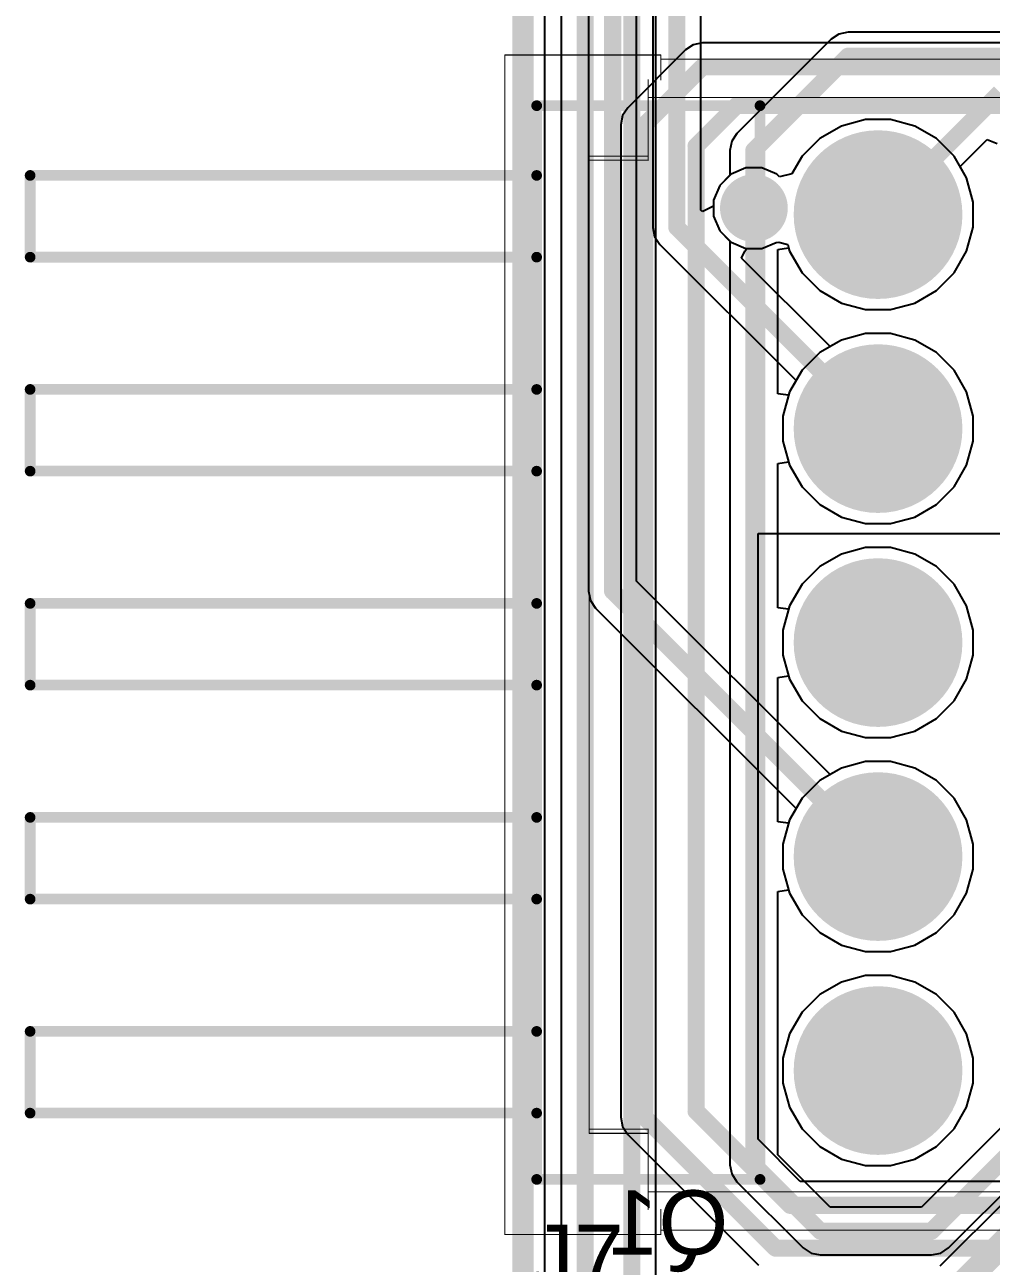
# Model space of a CAD drawing. Header units: inches. Extents: x 90 to 149.8, y 48.7 to 115.2.
# Drawn here: x 90.03 to 101.49, y 68.99 to 83.69 of the extents above; entities that cross this region are included whole.
import ezdxf

# ---------------------------------------------------------------- set-up
doc = ezdxf.new("R2010")
doc.units = ezdxf.units.IN
for name, color, linetype in [('Board_Outline', 56, 'Continuous'), ('Bottom Layer', 5, 'Continuous'), ('Bottom Overlay', 54, 'Continuous'), ('Bottom Solder', 6, 'Continuous'), ('Layer 1', 16, 'Continuous'), ('Layer 2', 76, 'Continuous'), ('Mechanical 2', 216, 'Continuous'), ('Multi-Layer', 9, 'Continuous'), ('Pad Holes', 156, 'Continuous'), ('Top Layer', 1, 'Continuous'), ('Top Overlay', 2, 'Continuous'), ('Top Solder', 216, 'Continuous'), ('Via Holes', 16, 'Continuous')]:
    doc.layers.add(name, color=color, linetype=linetype)
doc.styles.add('Arial', font='', dxfattribs={"height": 0.2})
doc.styles.get('Arial').set_extended_font_data('Arial')

msp = doc.modelspace()

# ---------------------------------------------------------------- hatches: boundary and pattern name
at = {"layer": 'Bottom Layer'}
h = msp.add_hatch(color=5, dxfattribs=at)
edge = h.paths.add_edge_path()
edge.add_arc((100.152, 81.432), 0.95, 0, 360)
h = msp.add_hatch(color=5, dxfattribs=at)
edge = h.paths.add_edge_path()
edge.add_arc((98.679, 81.509), 0.3, 0, 360)
h = msp.add_hatch(color=5, dxfattribs=at)
edge = h.paths.add_edge_path()
edge.add_arc((100.152, 78.892), 0.95, 0, 360)
h = msp.add_hatch(color=5, dxfattribs=at)
edge = h.paths.add_edge_path()
edge.add_arc((100.152, 76.352), 0.95, 0, 360)
h = msp.add_hatch(color=5, dxfattribs=at)
edge = h.paths.add_edge_path()
edge.add_arc((100.152, 73.812), 0.95, 0, 360)
h = msp.add_hatch(color=5, dxfattribs=at)
edge = h.paths.add_edge_path()
edge.add_arc((100.152, 71.272), 0.95, 0, 360)
at = {"layer": 'Bottom Solder'}
h = msp.add_hatch(color=6, dxfattribs=at)
edge = h.paths.add_edge_path()
edge.add_arc((100.152, 81.432), 1.001, 0, 360)
h = msp.add_hatch(color=6, dxfattribs=at)
edge = h.paths.add_edge_path()
edge.add_arc((98.679, 81.509), 0.402, 0, 360)
h = msp.add_hatch(color=6, dxfattribs=at)
edge = h.paths.add_edge_path()
edge.add_arc((100.152, 78.892), 1.001, 0, 360)
h = msp.add_hatch(color=6, dxfattribs=at)
edge = h.paths.add_edge_path()
edge.add_arc((100.152, 76.352), 1.001, 0, 360)
h = msp.add_hatch(color=6, dxfattribs=at)
edge = h.paths.add_edge_path()
edge.add_arc((100.152, 73.812), 1.001, 0, 360)
h = msp.add_hatch(color=6, dxfattribs=at)
edge = h.paths.add_edge_path()
edge.add_arc((100.152, 71.272), 1.001, 0, 360)
at = {"layer": 'Layer 1'}
h = msp.add_hatch(color=16, dxfattribs=at)
edge = h.paths.add_edge_path()
edge.add_arc((100.152, 81.432), 0.95, 0, 360)
h = msp.add_hatch(color=16, dxfattribs=at)
edge = h.paths.add_edge_path()
edge.add_arc((98.679, 81.509), 0.3, 0, 360)
h = msp.add_hatch(color=16, dxfattribs=at)
edge = h.paths.add_edge_path()
edge.add_arc((100.152, 78.892), 0.95, 0, 360)
h = msp.add_hatch(color=16, dxfattribs=at)
edge = h.paths.add_edge_path()
edge.add_arc((100.152, 76.352), 0.95, 0, 360)
h = msp.add_hatch(color=16, dxfattribs=at)
edge = h.paths.add_edge_path()
edge.add_arc((100.152, 73.812), 0.95, 0, 360)
h = msp.add_hatch(color=16, dxfattribs=at)
edge = h.paths.add_edge_path()
edge.add_arc((100.152, 71.272), 0.95, 0, 360)
at = {"layer": 'Layer 2'}
h = msp.add_hatch(color=76, dxfattribs=at)
edge = h.paths.add_edge_path()
edge.add_arc((100.152, 81.432), 0.95, 0, 360)
h = msp.add_hatch(color=76, dxfattribs=at)
edge = h.paths.add_edge_path()
edge.add_arc((98.679, 81.509), 0.3, 0, 360)
h = msp.add_hatch(color=76, dxfattribs=at)
edge = h.paths.add_edge_path()
edge.add_arc((100.152, 78.892), 0.95, 0, 360)
h = msp.add_hatch(color=76, dxfattribs=at)
edge = h.paths.add_edge_path()
edge.add_arc((100.152, 76.352), 0.95, 0, 360)
h = msp.add_hatch(color=76, dxfattribs=at)
edge = h.paths.add_edge_path()
edge.add_arc((100.152, 73.812), 0.95, 0, 360)
h = msp.add_hatch(color=76, dxfattribs=at)
edge = h.paths.add_edge_path()
edge.add_arc((100.152, 71.272), 0.95, 0, 360)
at = {"layer": 'Multi-Layer'}
h = msp.add_hatch(color=9, dxfattribs=at)
edge = h.paths.add_edge_path()
edge.add_arc((100.152, 81.432), 0.95, 0, 360)
h = msp.add_hatch(color=9, dxfattribs=at)
edge = h.paths.add_edge_path()
edge.add_arc((100.152, 78.892), 0.95, 0, 360)
h = msp.add_hatch(color=9, dxfattribs=at)
edge = h.paths.add_edge_path()
edge.add_arc((100.152, 76.352), 0.95, 0, 360)
h = msp.add_hatch(color=9, dxfattribs=at)
edge = h.paths.add_edge_path()
edge.add_arc((100.152, 73.812), 0.95, 0, 360)
h = msp.add_hatch(color=9, dxfattribs=at)
edge = h.paths.add_edge_path()
edge.add_arc((100.152, 71.272), 0.95, 0, 360)
at = {"layer": 'Pad Holes'}
h = msp.add_hatch(color=7, dxfattribs=at)
edge = h.paths.add_edge_path()
edge.add_arc((100.152, 81.432), 0.515, 0, 360)
h = msp.add_hatch(color=7, dxfattribs=at)
edge = h.paths.add_edge_path()
edge.add_arc((100.152, 78.892), 0.515, 0, 360)
h = msp.add_hatch(color=7, dxfattribs=at)
edge = h.paths.add_edge_path()
edge.add_arc((100.152, 76.352), 0.515, 0, 360)
h = msp.add_hatch(color=7, dxfattribs=at)
edge = h.paths.add_edge_path()
edge.add_arc((100.152, 73.812), 0.515, 0, 360)
h = msp.add_hatch(color=7, dxfattribs=at)
edge = h.paths.add_edge_path()
edge.add_arc((100.152, 71.272), 0.515, 0, 360)
at = {"layer": 'Top Layer'}
h = msp.add_hatch(color=1, dxfattribs=at)
edge = h.paths.add_edge_path()
edge.add_arc((100.152, 81.432), 0.95, 0, 360)
h = msp.add_hatch(color=1, dxfattribs=at)
edge = h.paths.add_edge_path()
edge.add_arc((98.679, 81.509), 0.3, 0, 360)
h = msp.add_hatch(color=1, dxfattribs=at)
edge = h.paths.add_edge_path()
edge.add_arc((100.152, 78.892), 0.95, 0, 360)
h = msp.add_hatch(color=1, dxfattribs=at)
edge = h.paths.add_edge_path()
edge.add_arc((100.152, 76.352), 0.95, 0, 360)
h = msp.add_hatch(color=1, dxfattribs=at)
edge = h.paths.add_edge_path()
edge.add_arc((100.152, 73.812), 0.95, 0, 360)
h = msp.add_hatch(color=1, dxfattribs=at)
edge = h.paths.add_edge_path()
edge.add_arc((100.152, 71.272), 0.95, 0, 360)
at = {"layer": 'Top Solder'}
h = msp.add_hatch(color=216, dxfattribs=at)
edge = h.paths.add_edge_path()
edge.add_arc((100.152, 81.432), 1.001, 0, 360)
h = msp.add_hatch(color=216, dxfattribs=at)
edge = h.paths.add_edge_path()
edge.add_arc((98.679, 81.509), 0.402, 0, 360)
h = msp.add_hatch(color=216, dxfattribs=at)
edge = h.paths.add_edge_path()
edge.add_arc((100.152, 78.892), 1.001, 0, 360)
h = msp.add_hatch(color=216, dxfattribs=at)
edge = h.paths.add_edge_path()
edge.add_arc((100.152, 76.352), 1.001, 0, 360)
h = msp.add_hatch(color=216, dxfattribs=at)
edge = h.paths.add_edge_path()
edge.add_arc((100.152, 73.812), 1.001, 0, 360)
h = msp.add_hatch(color=216, dxfattribs=at)
edge = h.paths.add_edge_path()
edge.add_arc((100.152, 71.272), 1.001, 0, 360)
at = {"layer": 'Via Holes'}
h = msp.add_hatch(color=7, dxfattribs=at)
edge = h.paths.add_edge_path()
edge.add_arc((98.679, 81.509), 0.15, 0, 360)

# ---------------------------------------------------------------- linework, layer by layer
at = {"layer": 'Board_Outline'}
msp.add_lwpolyline([(95.939, 48.827, 0.254, 0.254, 0), (95.939, 98.827, 0.254, 0.254, 0)], format="xyseb", dxfattribs=at)
at = {"layer": 'Bottom Layer'}
for p, q in [((96.198, 67.832), (96.198, 98.568)), ((99.717, 82.483), (99.46, 82.335)), ((100.004, 82.56), (99.717, 82.483)), ((100.301, 82.56), (100.004, 82.56)), ((100.588, 82.483), (100.301, 82.56)), ((100.845, 82.335), (100.588, 82.483)), ((99.46, 82.335), (99.25, 82.125)), ((101.055, 82.125), (100.845, 82.335)), ((99.25, 82.125), (99.128, 81.915)), ((101.203, 81.868), (101.055, 82.125)), ((98.408, 81.914), (98.274, 81.779)), ((98.584, 81.986), (98.408, 81.914)), ((98.774, 81.986), (98.584, 81.986)), ((98.95, 81.914), (98.774, 81.986)), ((98.984, 81.879), (98.95, 81.914)), ((99.128, 81.915), (98.984, 81.879)), ((98.274, 81.779), (98.201, 81.604)), ((101.28, 81.581), (101.203, 81.868)), ((98.201, 81.604), (98.201, 81.414)), ((101.28, 81.284), (101.28, 81.581)), ((98.201, 81.414), (98.274, 81.238)), ((98.274, 81.238), (98.408, 81.104)), ((101.203, 80.997), (101.28, 81.284)), ((98.408, 81.104), (98.584, 81.031)), ((98.584, 81.031), (98.774, 81.031)), ((98.774, 81.031), (98.942, 81.1)), ((98.942, 81.1), (98.973, 81.106)), ((98.973, 81.106), (99.08, 81.078)), ((99.08, 81.078), (99.101, 80.997)), ((99.101, 80.997), (99.25, 80.74)), ((101.055, 80.74), (101.203, 80.997)), ((99.25, 80.74), (99.46, 80.53)), ((100.845, 80.53), (101.055, 80.74)), ((99.46, 80.53), (99.717, 80.381)), ((100.588, 80.381), (100.845, 80.53)), ((99.717, 80.381), (100.004, 80.305)), ((100.004, 80.305), (100.301, 80.305)), ((100.301, 80.305), (100.588, 80.381)), ((100.004, 80.02), (99.717, 79.943)), ((100.301, 80.02), (100.004, 80.02)), ((100.588, 79.943), (100.301, 80.02)), ((99.717, 79.943), (99.46, 79.795)), ((100.845, 79.795), (100.588, 79.943)), ((99.46, 79.795), (99.25, 79.585)), ((101.055, 79.585), (100.845, 79.795)), ((99.25, 79.585), (99.101, 79.328)), ((101.203, 79.328), (101.055, 79.585)), ((99.101, 79.328), (99.024, 79.041)), ((101.28, 79.041), (101.203, 79.328)), ((99.024, 79.041), (99.024, 78.744)), ((101.28, 78.744), (101.28, 79.041)), ((99.024, 78.744), (99.101, 78.457)), ((101.203, 78.457), (101.28, 78.744)), ((99.101, 78.457), (99.25, 78.2)), ((101.055, 78.2), (101.203, 78.457)), ((99.25, 78.2), (99.46, 77.99)), ((100.845, 77.99), (101.055, 78.2)), ((99.46, 77.99), (99.717, 77.841)), ((100.588, 77.841), (100.845, 77.99)), ((99.717, 77.841), (100.004, 77.765)), ((100.004, 77.765), (100.301, 77.765)), ((100.301, 77.765), (100.588, 77.841)), ((100.004, 77.48), (99.717, 77.403)), ((100.301, 77.48), (100.004, 77.48)), ((100.588, 77.403), (100.301, 77.48)), ((99.717, 77.403), (99.46, 77.255)), ((100.845, 77.255), (100.588, 77.403)), ((99.46, 77.255), (99.25, 77.045)), ((101.055, 77.045), (100.845, 77.255)), ((99.25, 77.045), (99.101, 76.788)), ((101.203, 76.788), (101.055, 77.045)), ((99.101, 76.788), (99.024, 76.501)), ((101.28, 76.501), (101.203, 76.788)), ((99.024, 76.501), (99.024, 76.204)), ((101.28, 76.204), (101.28, 76.501)), ((99.024, 76.204), (99.101, 75.917)), ((101.203, 75.917), (101.28, 76.204)), ((99.101, 75.917), (99.25, 75.66)), ((101.055, 75.66), (101.203, 75.917)), ((99.25, 75.66), (99.46, 75.45)), ((100.845, 75.45), (101.055, 75.66)), ((99.46, 75.45), (99.717, 75.301)), ((100.588, 75.301), (100.845, 75.45)), ((99.717, 75.301), (100.004, 75.225)), ((100.301, 75.225), (100.588, 75.301)), ((100.004, 75.225), (100.301, 75.225)), ((99.717, 74.863), (99.46, 74.715)), ((100.004, 74.94), (99.717, 74.863)), ((100.301, 74.94), (100.004, 74.94)), ((100.588, 74.863), (100.301, 74.94)), ((100.845, 74.715), (100.588, 74.863)), ((99.46, 74.715), (99.25, 74.505)), ((101.055, 74.505), (100.845, 74.715)), ((99.25, 74.505), (99.101, 74.248)), ((101.203, 74.248), (101.055, 74.505)), ((99.101, 74.248), (99.024, 73.961)), ((101.28, 73.961), (101.203, 74.248)), ((99.024, 73.961), (99.024, 73.664)), ((101.28, 73.664), (101.28, 73.961)), ((99.024, 73.664), (99.101, 73.377)), ((101.203, 73.377), (101.28, 73.664)), ((99.101, 73.377), (99.25, 73.12)), ((101.055, 73.12), (101.203, 73.377)), ((99.25, 73.12), (99.46, 72.91)), ((100.845, 72.91), (101.055, 73.12)), ((99.46, 72.91), (99.717, 72.761)), ((100.588, 72.761), (100.845, 72.91)), ((99.717, 72.761), (100.004, 72.685)), ((100.004, 72.685), (100.301, 72.685)), ((100.301, 72.685), (100.588, 72.761))]:
    msp.add_line(p, q, dxfattribs=at)
at = {"layer": 'Layer 1'}
for p, q in [((96.198, 49.086), (96.198, 90.441)), ((96.392, 85.4), (96.392, 65.471)), ((97.516, 66.323), (97.516, 84.921)), ((99.717, 82.483), (99.46, 82.335)), ((100.004, 82.56), (99.717, 82.483)), ((100.301, 82.56), (100.004, 82.56)), ((100.588, 82.483), (100.301, 82.56)), ((100.845, 82.335), (100.588, 82.483)), ((99.46, 82.335), (99.25, 82.125)), ((101.055, 82.125), (100.845, 82.335)), ((99.25, 82.125), (99.128, 81.915)), ((101.203, 81.868), (101.055, 82.125)), ((98.408, 81.914), (98.274, 81.779)), ((98.584, 81.986), (98.408, 81.914)), ((98.774, 81.986), (98.584, 81.986)), ((98.95, 81.914), (98.774, 81.986)), ((98.984, 81.879), (98.95, 81.914)), ((99.128, 81.915), (98.984, 81.879)), ((98.274, 81.779), (98.201, 81.604)), ((101.28, 81.581), (101.203, 81.868)), ((98.201, 81.604), (98.201, 81.414)), ((101.28, 81.284), (101.28, 81.581)), ((98.201, 81.414), (98.274, 81.238)), ((98.274, 81.238), (98.394, 81.118)), ((101.203, 80.997), (101.28, 81.284)), ((98.394, 81.118), (98.394, 70.155)), ((98.964, 81.019), (99.091, 81.036)), ((98.964, 79.306), (98.964, 81.019)), ((99.091, 81.036), (99.101, 80.997)), ((99.101, 80.997), (99.25, 80.74)), ((101.055, 80.74), (101.203, 80.997)), ((99.25, 80.74), (99.46, 80.53)), ((100.845, 80.53), (101.055, 80.74)), ((99.46, 80.53), (99.717, 80.381)), ((100.588, 80.381), (100.845, 80.53)), ((99.717, 80.381), (100.004, 80.305)), ((100.004, 80.305), (100.301, 80.305)), ((100.301, 80.305), (100.588, 80.381)), ((100.004, 80.02), (99.717, 79.943)), ((100.301, 80.02), (100.004, 80.02)), ((100.588, 79.943), (100.301, 80.02)), ((99.717, 79.943), (99.46, 79.795)), ((100.845, 79.795), (100.588, 79.943)), ((99.46, 79.795), (99.25, 79.585)), ((101.055, 79.585), (100.845, 79.795)), ((99.25, 79.585), (99.101, 79.328)), ((101.203, 79.328), (101.055, 79.585)), ((99.091, 79.289), (98.964, 79.306)), ((99.101, 79.328), (99.091, 79.289)), ((101.28, 79.041), (101.203, 79.328)), ((101.28, 78.744), (101.28, 79.041)), ((101.203, 78.457), (101.28, 78.744)), ((98.964, 78.479), (99.091, 78.496)), ((98.964, 76.766), (98.964, 78.479)), ((99.091, 78.496), (99.101, 78.457)), ((99.101, 78.457), (99.25, 78.2)), ((101.055, 78.2), (101.203, 78.457)), ((99.25, 78.2), (99.46, 77.99)), ((100.845, 77.99), (101.055, 78.2)), ((99.46, 77.99), (99.717, 77.841)), ((100.588, 77.841), (100.845, 77.99)), ((99.717, 77.841), (100.004, 77.765)), ((100.004, 77.765), (100.301, 77.765)), ((100.301, 77.765), (100.588, 77.841)), ((100.004, 77.48), (99.717, 77.403)), ((100.301, 77.48), (100.004, 77.48)), ((100.588, 77.403), (100.301, 77.48)), ((99.717, 77.403), (99.46, 77.255)), ((100.845, 77.255), (100.588, 77.403)), ((99.46, 77.255), (99.25, 77.045)), ((101.055, 77.045), (100.845, 77.255)), ((99.25, 77.045), (99.101, 76.788)), ((101.203, 76.788), (101.055, 77.045)), ((99.091, 76.749), (98.964, 76.766)), ((99.101, 76.788), (99.091, 76.749)), ((101.28, 76.501), (101.203, 76.788)), ((101.28, 76.204), (101.28, 76.501)), ((101.203, 75.917), (101.28, 76.204)), ((98.964, 75.939), (99.091, 75.956)), ((98.964, 74.226), (98.964, 75.939)), ((99.091, 75.956), (99.101, 75.917)), ((99.101, 75.917), (99.25, 75.66)), ((101.055, 75.66), (101.203, 75.917)), ((99.25, 75.66), (99.46, 75.45)), ((100.845, 75.45), (101.055, 75.66)), ((99.46, 75.45), (99.717, 75.301)), ((100.588, 75.301), (100.845, 75.45)), ((99.717, 75.301), (100.004, 75.225)), ((100.301, 75.225), (100.588, 75.301)), ((100.004, 75.225), (100.301, 75.225)), ((99.717, 74.863), (99.46, 74.715)), ((100.004, 74.94), (99.717, 74.863)), ((100.301, 74.94), (100.004, 74.94)), ((100.588, 74.863), (100.301, 74.94)), ((100.845, 74.715), (100.588, 74.863)), ((99.46, 74.715), (99.25, 74.505)), ((101.055, 74.505), (100.845, 74.715)), ((99.25, 74.505), (99.101, 74.248)), ((101.203, 74.248), (101.055, 74.505)), ((99.101, 74.248), (99.091, 74.209)), ((101.28, 73.961), (101.203, 74.248)), ((99.091, 74.209), (98.964, 74.226)), ((101.28, 73.664), (101.28, 73.961)), ((101.203, 73.377), (101.28, 73.664)), ((98.964, 73.399), (99.091, 73.416)), ((98.964, 70.273), (98.964, 73.399)), ((99.091, 73.416), (99.101, 73.377)), ((99.101, 73.377), (99.25, 73.12)), ((101.055, 73.12), (101.203, 73.377)), ((99.25, 73.12), (99.46, 72.91)), ((100.845, 72.91), (101.055, 73.12)), ((99.46, 72.91), (99.717, 72.761)), ((100.588, 72.761), (100.845, 72.91)), ((99.717, 72.761), (100.004, 72.685)), ((100.004, 72.685), (100.301, 72.685)), ((100.301, 72.685), (100.588, 72.761)), ((101.719, 70.702), (100.669, 69.652)), ((99.584, 69.652), (98.964, 70.273)), ((100.989, 69.166), (102.122, 70.299)), ((98.394, 70.155), (98.394, 70.155)), ((98.394, 70.155), (98.416, 70.046)), ((98.416, 70.046), (98.478, 69.953)), ((98.478, 69.953), (99.265, 69.166)), ((100.669, 69.652), (99.584, 69.652)), ((99.265, 69.166), (99.265, 69.166)), ((99.265, 69.166), (99.357, 69.104)), ((99.357, 69.104), (99.466, 69.083)), ((100.787, 69.083), (100.896, 69.104)), ((100.896, 69.104), (100.989, 69.166)), ((99.466, 69.083), (100.787, 69.083)), ((100.787, 69.083), (100.787, 69.083))]:
    msp.add_line(p, q, dxfattribs=at)
for points in [[(96.677, 65.471, 0.203, 0.203, 0), (96.677, 85.4, 0.203, 0.203, 0)], [(97.231, 65.913, 0.203, 0.203, 0), (97.231, 85.039, 0.203, 0.203, 0)], [(98.679, 70.155, 0.203, 0.203, 0), (98.679, 81.509, 0.203, 0.203, 0)], [(100.787, 69.367, 0.203, 0.203, 0), (102.692, 71.272, 0.203, 0.203, 0)], [(98.679, 70.155, 0.203, 0.203, 0), (99.466, 69.367, 0.203, 0.203, 0)], [(99.466, 69.367, 0.203, 0.203, 0), (100.787, 69.367, 0.203, 0.203, 0)]]:
    msp.add_lwpolyline(points, format="xyseb", dxfattribs=at)
for points in [[(98.628, 81.509, 0.102, 0.102, 1), (98.73, 81.509, 0.102, 0.102, 1)], [(98.628, 70.155, 0.102, 0.102, 1), (98.73, 70.155, 0.102, 0.102, 1)], [(98.628, 70.155, 0.102, 0.102, 1), (98.73, 70.155, 0.102, 0.102, 1)], [(99.416, 69.367, 0.102, 0.102, 1), (99.517, 69.367, 0.102, 0.102, 1)], [(99.416, 69.367, 0.102, 0.102, 1), (99.517, 69.367, 0.102, 0.102, 1)], [(100.736, 69.367, 0.102, 0.102, 1), (100.838, 69.367, 0.102, 0.102, 1)], [(100.736, 69.367, 0.102, 0.102, 1), (100.838, 69.367, 0.102, 0.102, 1)]]:
    msp.add_lwpolyline(points, format="xyseb", close=True, dxfattribs=at)
at = {"layer": 'Layer 2'}
for p, q in [((96.198, 49.086), (96.198, 98.568)), ((97.868, 83.386), (97.182, 82.701)), ((97.96, 83.448), (97.868, 83.386)), ((97.868, 83.386), (97.868, 83.386)), ((98.069, 83.47), (97.96, 83.448)), ((102.752, 83.47), (98.069, 83.47)), ((98.069, 83.47), (98.069, 83.47)), ((97.182, 82.701), (97.12, 82.608)), ((97.12, 82.608), (97.099, 82.499)), ((97.099, 82.499), (97.099, 82.499)), ((97.099, 82.499), (97.099, 70.717)), ((98.73, 70.456), (98.73, 77.648)), ((98.73, 77.648), (106.205, 77.648)), ((99.717, 74.863), (99.46, 74.715)), ((100.004, 74.94), (99.717, 74.863)), ((100.301, 74.94), (100.004, 74.94)), ((100.588, 74.863), (100.301, 74.94)), ((100.845, 74.715), (100.588, 74.863)), ((99.46, 74.715), (99.25, 74.505)), ((101.055, 74.505), (100.845, 74.715)), ((99.25, 74.505), (99.101, 74.248)), ((101.203, 74.248), (101.055, 74.505)), ((99.101, 74.248), (99.024, 73.961)), ((101.28, 73.961), (101.203, 74.248)), ((99.024, 73.961), (99.024, 73.664)), ((101.28, 73.664), (101.28, 73.961)), ((99.024, 73.664), (99.101, 73.377)), ((101.203, 73.377), (101.28, 73.664)), ((99.101, 73.377), (99.25, 73.12)), ((101.055, 73.12), (101.203, 73.377)), ((99.25, 73.12), (99.46, 72.91)), ((100.845, 72.91), (101.055, 73.12)), ((99.46, 72.91), (99.717, 72.761)), ((100.588, 72.761), (100.845, 72.91)), ((99.717, 72.761), (100.004, 72.685)), ((100.004, 72.685), (100.301, 72.685)), ((100.301, 72.685), (100.588, 72.761)), ((100.004, 72.4), (99.717, 72.323)), ((100.301, 72.4), (100.004, 72.4)), ((100.588, 72.323), (100.301, 72.4)), ((99.717, 72.323), (99.46, 72.175)), ((100.845, 72.175), (100.588, 72.323)), ((99.46, 72.175), (99.25, 71.965)), ((101.055, 71.965), (100.845, 72.175)), ((99.25, 71.965), (99.101, 71.708)), ((101.203, 71.708), (101.055, 71.965)), ((99.101, 71.708), (99.024, 71.421)), ((101.28, 71.421), (101.203, 71.708)), ((99.024, 71.421), (99.024, 71.124)), ((101.28, 71.124), (101.28, 71.421)), ((99.024, 71.124), (99.101, 70.837)), ((101.203, 70.837), (101.28, 71.124)), ((97.099, 70.717), (97.099, 70.717)), ((97.099, 70.717), (97.12, 70.608)), ((99.101, 70.837), (99.25, 70.58)), ((101.055, 70.58), (101.203, 70.837)), ((97.12, 70.608), (97.182, 70.515)), ((99.25, 70.58), (99.46, 70.37)), ((100.845, 70.37), (101.055, 70.58)), ((97.182, 70.515), (98.735, 68.963)), ((99.229, 69.957), (98.73, 70.456)), ((99.46, 70.37), (99.717, 70.221)), ((100.588, 70.221), (100.845, 70.37)), ((99.717, 70.221), (100.004, 70.145)), ((100.004, 70.145), (100.301, 70.145)), ((100.301, 70.145), (100.588, 70.221)), ((111.07, 69.957), (99.229, 69.957))]:
    msp.add_line(p, q, dxfattribs=at)
for points in [[(97.384, 82.499, 0.203, 0.203, 0), (98.069, 83.185, 0.203, 0.203, 0)], [(98.069, 83.185, 0.203, 0.203, 0), (102.87, 83.185, 0.203, 0.203, 0)], [(97.993, 82.245, 0.203, 0.203, 0), (98.476, 82.728, 0.203, 0.203, 0)], [(98.476, 82.728, 0.203, 0.203, 0), (103.788, 82.728, 0.203, 0.203, 0)], [(97.384, 70.717, 0.203, 0.203, 0), (97.384, 82.499, 0.203, 0.203, 0)], [(97.993, 70.79, 0.203, 0.203, 0), (97.993, 82.245, 0.203, 0.203, 0)], [(97.993, 70.79, 0.203, 0.203, 0), (99.111, 69.672, 0.203, 0.203, 0)], [(97.384, 70.717, 0.203, 0.203, 0), (98.936, 69.164, 0.203, 0.203, 0)], [(99.111, 69.672, 0.203, 0.203, 0), (111.227, 69.672, 0.203, 0.203, 0)], [(98.936, 69.164, 0.203, 0.203, 0), (111.023, 69.164, 0.203, 0.203, 0)]]:
    msp.add_lwpolyline(points, format="xyseb", dxfattribs=at)
for points in [[(98.019, 83.185, 0.102, 0.102, 1), (98.12, 83.185, 0.102, 0.102, 1)], [(98.019, 83.185, 0.102, 0.102, 1), (98.12, 83.185, 0.102, 0.102, 1)], [(98.425, 82.728, 0.102, 0.102, 1), (98.527, 82.728, 0.102, 0.102, 1)], [(98.425, 82.728, 0.102, 0.102, 1), (98.527, 82.728, 0.102, 0.102, 1)], [(97.333, 82.499, 0.102, 0.102, 1), (97.434, 82.499, 0.102, 0.102, 1)], [(97.333, 82.499, 0.102, 0.102, 1), (97.434, 82.499, 0.102, 0.102, 1)], [(97.942, 82.245, 0.102, 0.102, 1), (98.044, 82.245, 0.102, 0.102, 1)], [(97.942, 82.245, 0.102, 0.102, 1), (98.044, 82.245, 0.102, 0.102, 1)], [(97.942, 70.79, 0.102, 0.102, 1), (98.044, 70.79, 0.102, 0.102, 1)], [(97.942, 70.79, 0.102, 0.102, 1), (98.044, 70.79, 0.102, 0.102, 1)], [(97.333, 70.717, 0.102, 0.102, 1), (97.434, 70.717, 0.102, 0.102, 1)], [(97.333, 70.717, 0.102, 0.102, 1), (97.434, 70.717, 0.102, 0.102, 1)], [(99.06, 69.672, 0.102, 0.102, 1), (99.162, 69.672, 0.102, 0.102, 1)], [(99.06, 69.672, 0.102, 0.102, 1), (99.162, 69.672, 0.102, 0.102, 1)], [(98.886, 69.164, 0.102, 0.102, 1), (98.987, 69.164, 0.102, 0.102, 1)], [(98.886, 69.164, 0.102, 0.102, 1), (98.987, 69.164, 0.102, 0.102, 1)]]:
    msp.add_lwpolyline(points, format="xyseb", close=True, dxfattribs=at)
at = {"layer": 'Mechanical 2'}
for points in [[(95.724, 83.327, 0.0127, 0.0127, 0), (97.574, 83.327, 0.0127, 0.0127, 0)], [(95.724, 69.327, 0.0127, 0.0127, 0), (95.724, 83.327, 0.0127, 0.0127, 0)], [(97.574, 83.031, 0.0127, 0.0127, 0), (97.574, 83.327, 0.0127, 0.0127, 0)], [(97.574, 83.277, 0.0127, 0.0127, 0), (108.024, 83.277, 0.0127, 0.0127, 0)], [(97.424, 82.077, 0.0127, 0.0127, 0), (97.424, 83.031, 0.0127, 0.0127, 0)], [(97.424, 82.822, 0.0127, 0.0127, 0), (108.474, 82.822, 0.0127, 0.0127, 0)], [(96.724, 82.127, 0.0127, 0.0127, 0), (97.424, 82.127, 0.0127, 0.0127, 0)], [(96.724, 70.527, 0.0127, 0.0127, 0), (96.724, 82.127, 0.0127, 0.0127, 0)], [(96.724, 82.077, 0.0127, 0.0127, 0), (97.424, 82.077, 0.0127, 0.0127, 0)], [(96.724, 70.577, 0.0127, 0.0127, 0), (97.424, 70.577, 0.0127, 0.0127, 0)], [(97.424, 69.623, 0.0127, 0.0127, 0), (97.424, 70.577, 0.0127, 0.0127, 0)], [(96.724, 70.527, 0.0127, 0.0127, 0), (97.424, 70.527, 0.0127, 0.0127, 0)], [(97.424, 69.832, 0.0127, 0.0127, 0), (108.474, 69.832, 0.0127, 0.0127, 0)], [(97.574, 69.327, 0.0127, 0.0127, 0), (97.574, 69.623, 0.0127, 0.0127, 0)], [(95.724, 69.327, 0.0127, 0.0127, 0), (97.574, 69.327, 0.0127, 0.0127, 0)], [(97.574, 69.377, 0.0127, 0.0127, 0), (108.024, 69.377, 0.0127, 0.0127, 0)]]:
    msp.add_lwpolyline(points, format="xyseb", dxfattribs=at)
for points in [[(95.721, 83.327, 0.00635, 0.00635, 1), (95.728, 83.327, 0.00635, 0.00635, 1)], [(95.721, 83.327, 0.00635, 0.00635, 1), (95.728, 83.327, 0.00635, 0.00635, 1)], [(97.571, 83.327, 0.00635, 0.00635, 1), (97.578, 83.327, 0.00635, 0.00635, 1)], [(97.571, 83.327, 0.00635, 0.00635, 1), (97.578, 83.327, 0.00635, 0.00635, 1)], [(97.571, 83.277, 0.00635, 0.00635, 1), (97.578, 83.277, 0.00635, 0.00635, 1)], [(97.421, 83.031, 0.00635, 0.00635, 1), (97.428, 83.031, 0.00635, 0.00635, 1)], [(97.571, 83.031, 0.00635, 0.00635, 1), (97.578, 83.031, 0.00635, 0.00635, 1)], [(97.421, 82.822, 0.00635, 0.00635, 1), (97.428, 82.822, 0.00635, 0.00635, 1)], [(96.721, 82.127, 0.00635, 0.00635, 1), (96.728, 82.127, 0.00635, 0.00635, 1)], [(96.721, 82.127, 0.00635, 0.00635, 1), (96.728, 82.127, 0.00635, 0.00635, 1)], [(96.721, 82.077, 0.00635, 0.00635, 1), (96.728, 82.077, 0.00635, 0.00635, 1)], [(97.421, 82.127, 0.00635, 0.00635, 1), (97.428, 82.127, 0.00635, 0.00635, 1)], [(97.421, 82.077, 0.00635, 0.00635, 1), (97.428, 82.077, 0.00635, 0.00635, 1)], [(97.421, 82.077, 0.00635, 0.00635, 1), (97.428, 82.077, 0.00635, 0.00635, 1)], [(96.721, 70.577, 0.00635, 0.00635, 1), (96.728, 70.577, 0.00635, 0.00635, 1)], [(97.421, 70.577, 0.00635, 0.00635, 1), (97.428, 70.577, 0.00635, 0.00635, 1)], [(97.421, 70.577, 0.00635, 0.00635, 1), (97.428, 70.577, 0.00635, 0.00635, 1)], [(96.721, 70.527, 0.00635, 0.00635, 1), (96.728, 70.527, 0.00635, 0.00635, 1)], [(96.721, 70.527, 0.00635, 0.00635, 1), (96.728, 70.527, 0.00635, 0.00635, 1)], [(97.421, 70.527, 0.00635, 0.00635, 1), (97.428, 70.527, 0.00635, 0.00635, 1)], [(97.421, 69.832, 0.00635, 0.00635, 1), (97.428, 69.832, 0.00635, 0.00635, 1)], [(97.421, 69.623, 0.00635, 0.00635, 1), (97.428, 69.623, 0.00635, 0.00635, 1)], [(97.571, 69.623, 0.00635, 0.00635, 1), (97.578, 69.623, 0.00635, 0.00635, 1)], [(95.721, 69.327, 0.00635, 0.00635, 1), (95.728, 69.327, 0.00635, 0.00635, 1)], [(95.721, 69.327, 0.00635, 0.00635, 1), (95.728, 69.327, 0.00635, 0.00635, 1)], [(97.571, 69.377, 0.00635, 0.00635, 1), (97.578, 69.377, 0.00635, 0.00635, 1)], [(97.571, 69.327, 0.00635, 0.00635, 1), (97.578, 69.327, 0.00635, 0.00635, 1)], [(97.571, 69.327, 0.00635, 0.00635, 1), (97.578, 69.327, 0.00635, 0.00635, 1)]]:
    msp.add_lwpolyline(points, format="xyseb", close=True, dxfattribs=at)
at = {"layer": 'Top Layer'}
for p, q in [((96.198, 49.086), (96.198, 90.797)), ((96.718, 85.827), (96.718, 76.962)), ((97.287, 77.08), (97.287, 85.702)), ((97.48, 85.7), (97.48, 81.28)), ((98.049, 81.486), (98.049, 85.582)), ((99.595, 83.513), (98.478, 82.396)), ((99.688, 83.575), (99.595, 83.513)), ((99.797, 83.597), (99.688, 83.575)), ((103.759, 83.597), (99.797, 83.597)), ((99.797, 83.597), (99.797, 83.597)), ((98.478, 82.396), (98.416, 82.303)), ((101.125, 82.003), (101.447, 82.324)), ((101.447, 82.324), (101.564, 82.276)), ((98.416, 82.303), (98.394, 82.194)), ((98.394, 82.194), (98.394, 82.194)), ((98.394, 82.194), (98.394, 81.899)), ((98.394, 81.899), (98.274, 81.779)), ((101.203, 81.868), (101.125, 82.003)), ((98.274, 81.779), (98.201, 81.604)), ((101.28, 81.581), (101.203, 81.868)), ((98.201, 81.604), (98.201, 81.533)), ((98.074, 81.468), (98.049, 81.486)), ((98.201, 81.533), (98.074, 81.468)), ((101.28, 81.284), (101.28, 81.581)), ((97.48, 81.28), (97.48, 81.28)), ((97.48, 81.28), (97.501, 81.171)), ((97.501, 81.171), (97.563, 81.079)), ((101.203, 80.997), (101.28, 81.284)), ((97.563, 81.079), (99.179, 79.463)), ((98.533, 80.914), (98.57, 80.999)), ((98.57, 80.999), (98.596, 81.031)), ((98.596, 81.031), (98.774, 81.031)), ((98.774, 81.031), (98.942, 81.1)), ((98.942, 81.1), (98.973, 81.106)), ((98.973, 81.106), (99.08, 81.078)), ((99.08, 81.078), (99.101, 80.997)), ((99.582, 79.865), (98.533, 80.914)), ((99.101, 80.997), (99.25, 80.74)), ((101.055, 80.74), (101.203, 80.997)), ((99.25, 80.74), (99.46, 80.53)), ((100.845, 80.53), (101.055, 80.74)), ((99.46, 80.53), (99.717, 80.381)), ((100.588, 80.381), (100.845, 80.53)), ((99.717, 80.381), (100.004, 80.305)), ((100.004, 80.305), (100.301, 80.305)), ((100.301, 80.305), (100.588, 80.381)), ((100.004, 80.02), (99.717, 79.943)), ((100.301, 80.02), (100.004, 80.02)), ((100.588, 79.943), (100.301, 80.02)), ((99.717, 79.943), (99.582, 79.865)), ((100.845, 79.795), (100.588, 79.943)), ((101.055, 79.585), (100.845, 79.795)), ((101.203, 79.328), (101.055, 79.585)), ((99.179, 79.463), (99.101, 79.328)), ((99.101, 79.328), (99.024, 79.041)), ((101.28, 79.041), (101.203, 79.328)), ((99.024, 79.041), (99.024, 78.744)), ((101.28, 78.744), (101.28, 79.041)), ((99.024, 78.744), (99.101, 78.457)), ((101.203, 78.457), (101.28, 78.744)), ((99.101, 78.457), (99.25, 78.2)), ((101.055, 78.2), (101.203, 78.457)), ((99.25, 78.2), (99.46, 77.99)), ((100.845, 77.99), (101.055, 78.2)), ((99.46, 77.99), (99.717, 77.841)), ((100.588, 77.841), (100.845, 77.99)), ((99.717, 77.841), (100.004, 77.765)), ((100.004, 77.765), (100.301, 77.765)), ((100.301, 77.765), (100.588, 77.841)), ((100.004, 77.48), (99.717, 77.403)), ((100.301, 77.48), (100.004, 77.48)), ((100.588, 77.403), (100.301, 77.48)), ((99.717, 77.403), (99.46, 77.255)), ((100.845, 77.255), (100.588, 77.403)), ((99.46, 77.255), (99.25, 77.045)), ((101.055, 77.045), (100.845, 77.255)), ((99.582, 74.785), (97.287, 77.08)), ((99.25, 77.045), (99.101, 76.788)), ((101.203, 76.788), (101.055, 77.045)), ((96.718, 76.962), (96.718, 76.962)), ((96.718, 76.962), (96.739, 76.853)), ((96.739, 76.853), (96.801, 76.761)), ((96.801, 76.761), (99.179, 74.383)), ((99.101, 76.788), (99.024, 76.501)), ((101.28, 76.501), (101.203, 76.788)), ((99.024, 76.501), (99.024, 76.204)), ((101.28, 76.204), (101.28, 76.501)), ((99.024, 76.204), (99.101, 75.917)), ((101.203, 75.917), (101.28, 76.204)), ((99.101, 75.917), (99.25, 75.66)), ((101.055, 75.66), (101.203, 75.917)), ((99.25, 75.66), (99.46, 75.45)), ((100.845, 75.45), (101.055, 75.66)), ((99.46, 75.45), (99.717, 75.301)), ((100.588, 75.301), (100.845, 75.45)), ((99.717, 75.301), (100.004, 75.225)), ((100.301, 75.225), (100.588, 75.301)), ((100.004, 75.225), (100.301, 75.225)), ((99.717, 74.863), (99.582, 74.785)), ((100.004, 74.94), (99.717, 74.863)), ((100.301, 74.94), (100.004, 74.94)), ((100.588, 74.863), (100.301, 74.94)), ((100.845, 74.715), (100.588, 74.863)), ((101.055, 74.505), (100.845, 74.715)), ((101.203, 74.248), (101.055, 74.505)), ((99.101, 74.248), (99.024, 73.961)), ((99.179, 74.383), (99.101, 74.248)), ((101.28, 73.961), (101.203, 74.248)), ((99.024, 73.961), (99.024, 73.664)), ((101.28, 73.664), (101.28, 73.961)), ((99.024, 73.664), (99.101, 73.377)), ((101.203, 73.377), (101.28, 73.664)), ((99.101, 73.377), (99.25, 73.12)), ((101.055, 73.12), (101.203, 73.377)), ((99.25, 73.12), (99.46, 72.91)), ((100.845, 72.91), (101.055, 73.12)), ((99.46, 72.91), (99.717, 72.761)), ((100.588, 72.761), (100.845, 72.91)), ((99.717, 72.761), (100.004, 72.685)), ((100.004, 72.685), (100.301, 72.685)), ((100.301, 72.685), (100.588, 72.761)), ((101.688, 69.75), (100.887, 68.949))]:
    msp.add_line(p, q, dxfattribs=at)
for points in [[(97.003, 76.962, 0.203, 0.203, 0), (97.003, 85.827, 0.203, 0.203, 0)], [(97.765, 81.28, 0.203, 0.203, 0), (97.765, 85.7, 0.203, 0.203, 0)], [(98.679, 82.194, 0.203, 0.203, 0), (99.797, 83.312, 0.203, 0.203, 0)], [(99.797, 83.312, 0.203, 0.203, 0), (103.759, 83.312, 0.203, 0.203, 0)], [(100.152, 81.432, 0.203, 0.203, 0), (101.6, 82.88, 0.203, 0.203, 0)], [(98.679, 81.509, 0.203, 0.203, 0), (98.679, 82.194, 0.203, 0.203, 0)], [(97.765, 81.28, 0.203, 0.203, 0), (100.152, 78.892, 0.203, 0.203, 0)], [(97.003, 76.962, 0.203, 0.203, 0), (100.152, 73.812, 0.203, 0.203, 0)], [(101.125, 68.711, 0.305, 0.305, 0), (101.926, 69.512, 0.305, 0.305, 0)]]:
    msp.add_lwpolyline(points, format="xyseb", dxfattribs=at)
for points in [[(99.746, 83.312, 0.102, 0.102, 1), (99.847, 83.312, 0.102, 0.102, 1)], [(99.746, 83.312, 0.102, 0.102, 1), (99.847, 83.312, 0.102, 0.102, 1)], [(98.628, 82.194, 0.102, 0.102, 1), (98.73, 82.194, 0.102, 0.102, 1)], [(98.628, 82.194, 0.102, 0.102, 1), (98.73, 82.194, 0.102, 0.102, 1)], [(98.628, 81.509, 0.102, 0.102, 1), (98.73, 81.509, 0.102, 0.102, 1)], [(100.101, 81.432, 0.102, 0.102, 1), (100.203, 81.432, 0.102, 0.102, 1)], [(97.714, 81.28, 0.102, 0.102, 1), (97.815, 81.28, 0.102, 0.102, 1)], [(97.714, 81.28, 0.102, 0.102, 1), (97.815, 81.28, 0.102, 0.102, 1)], [(100.101, 78.892, 0.102, 0.102, 1), (100.203, 78.892, 0.102, 0.102, 1)], [(96.952, 76.962, 0.102, 0.102, 1), (97.053, 76.962, 0.102, 0.102, 1)], [(96.952, 76.962, 0.102, 0.102, 1), (97.053, 76.962, 0.102, 0.102, 1)], [(100.101, 73.812, 0.102, 0.102, 1), (100.203, 73.812, 0.102, 0.102, 1)]]:
    msp.add_lwpolyline(points, format="xyseb", close=True, dxfattribs=at)
at = {"layer": 'Top Overlay'}
for points in [[(96.102, 82.725, 0.127, 0.127, 0), (98.752, 82.725, 0.127, 0.127, 0)], [(96.102, 82.725, 0.127, 0.127, 0), (96.102, 69.98, 0.127, 0.127, 0)], [(98.752, 82.725, 0.127, 0.127, 0), (98.752, 69.98, 0.127, 0.127, 0)], [(90.092, 81.897, 0.127, 0.127, 0), (96.101, 81.897, 0.127, 0.127, 0)], [(90.092, 80.927, 0.127, 0.127, 0), (90.092, 81.897, 0.127, 0.127, 0)], [(90.092, 80.927, 0.127, 0.127, 0), (96.101, 80.927, 0.127, 0.127, 0)], [(90.092, 79.357, 0.127, 0.127, 0), (96.101, 79.357, 0.127, 0.127, 0)], [(90.092, 78.387, 0.127, 0.127, 0), (90.092, 79.357, 0.127, 0.127, 0)], [(90.092, 78.387, 0.127, 0.127, 0), (96.101, 78.387, 0.127, 0.127, 0)], [(90.092, 76.817, 0.127, 0.127, 0), (96.101, 76.817, 0.127, 0.127, 0)], [(90.092, 75.847, 0.127, 0.127, 0), (90.092, 76.817, 0.127, 0.127, 0)], [(90.092, 75.847, 0.127, 0.127, 0), (96.101, 75.847, 0.127, 0.127, 0)], [(90.092, 74.277, 0.127, 0.127, 0), (96.101, 74.277, 0.127, 0.127, 0)], [(90.092, 73.307, 0.127, 0.127, 0), (90.092, 74.277, 0.127, 0.127, 0)], [(90.092, 73.307, 0.127, 0.127, 0), (96.101, 73.307, 0.127, 0.127, 0)], [(90.092, 71.737, 0.127, 0.127, 0), (96.101, 71.737, 0.127, 0.127, 0)], [(90.092, 70.767, 0.127, 0.127, 0), (90.092, 71.737, 0.127, 0.127, 0)], [(90.092, 70.767, 0.127, 0.127, 0), (96.101, 70.767, 0.127, 0.127, 0)], [(96.102, 69.98, 0.127, 0.127, 0), (98.752, 69.98, 0.127, 0.127, 0)]]:
    msp.add_lwpolyline(points, format="xyseb", dxfattribs=at)
for points in [[(96.07, 82.725, 0.0635, 0.0635, 1), (96.134, 82.725, 0.0635, 0.0635, 1)], [(96.07, 82.725, 0.0635, 0.0635, 1), (96.134, 82.725, 0.0635, 0.0635, 1)], [(98.72, 82.725, 0.0635, 0.0635, 1), (98.784, 82.725, 0.0635, 0.0635, 1)], [(98.72, 82.725, 0.0635, 0.0635, 1), (98.784, 82.725, 0.0635, 0.0635, 1)], [(90.06, 81.897, 0.0635, 0.0635, 1), (90.123, 81.897, 0.0635, 0.0635, 1)], [(90.06, 81.897, 0.0635, 0.0635, 1), (90.123, 81.897, 0.0635, 0.0635, 1)], [(96.07, 81.897, 0.0635, 0.0635, 1), (96.133, 81.897, 0.0635, 0.0635, 1)], [(90.06, 80.927, 0.0635, 0.0635, 1), (90.123, 80.927, 0.0635, 0.0635, 1)], [(90.06, 80.927, 0.0635, 0.0635, 1), (90.123, 80.927, 0.0635, 0.0635, 1)], [(96.07, 80.927, 0.0635, 0.0635, 1), (96.133, 80.927, 0.0635, 0.0635, 1)], [(90.06, 79.357, 0.0635, 0.0635, 1), (90.123, 79.357, 0.0635, 0.0635, 1)], [(90.06, 79.357, 0.0635, 0.0635, 1), (90.123, 79.357, 0.0635, 0.0635, 1)], [(96.07, 79.357, 0.0635, 0.0635, 1), (96.133, 79.357, 0.0635, 0.0635, 1)], [(90.06, 78.387, 0.0635, 0.0635, 1), (90.123, 78.387, 0.0635, 0.0635, 1)], [(90.06, 78.387, 0.0635, 0.0635, 1), (90.123, 78.387, 0.0635, 0.0635, 1)], [(96.07, 78.387, 0.0635, 0.0635, 1), (96.133, 78.387, 0.0635, 0.0635, 1)], [(90.06, 76.817, 0.0635, 0.0635, 1), (90.123, 76.817, 0.0635, 0.0635, 1)], [(90.06, 76.817, 0.0635, 0.0635, 1), (90.123, 76.817, 0.0635, 0.0635, 1)], [(96.07, 76.817, 0.0635, 0.0635, 1), (96.133, 76.817, 0.0635, 0.0635, 1)], [(90.06, 75.847, 0.0635, 0.0635, 1), (90.123, 75.847, 0.0635, 0.0635, 1)], [(90.06, 75.847, 0.0635, 0.0635, 1), (90.123, 75.847, 0.0635, 0.0635, 1)], [(96.07, 75.847, 0.0635, 0.0635, 1), (96.133, 75.847, 0.0635, 0.0635, 1)], [(90.06, 74.277, 0.0635, 0.0635, 1), (90.123, 74.277, 0.0635, 0.0635, 1)], [(90.06, 74.277, 0.0635, 0.0635, 1), (90.123, 74.277, 0.0635, 0.0635, 1)], [(96.07, 74.277, 0.0635, 0.0635, 1), (96.133, 74.277, 0.0635, 0.0635, 1)], [(90.06, 73.307, 0.0635, 0.0635, 1), (90.123, 73.307, 0.0635, 0.0635, 1)], [(90.06, 73.307, 0.0635, 0.0635, 1), (90.123, 73.307, 0.0635, 0.0635, 1)], [(96.07, 73.307, 0.0635, 0.0635, 1), (96.133, 73.307, 0.0635, 0.0635, 1)], [(90.06, 71.737, 0.0635, 0.0635, 1), (90.123, 71.737, 0.0635, 0.0635, 1)], [(90.06, 71.737, 0.0635, 0.0635, 1), (90.123, 71.737, 0.0635, 0.0635, 1)], [(96.07, 71.737, 0.0635, 0.0635, 1), (96.133, 71.737, 0.0635, 0.0635, 1)], [(90.06, 70.767, 0.0635, 0.0635, 1), (90.123, 70.767, 0.0635, 0.0635, 1)], [(90.06, 70.767, 0.0635, 0.0635, 1), (90.123, 70.767, 0.0635, 0.0635, 1)], [(96.07, 70.767, 0.0635, 0.0635, 1), (96.133, 70.767, 0.0635, 0.0635, 1)], [(96.07, 69.98, 0.0635, 0.0635, 1), (96.134, 69.98, 0.0635, 0.0635, 1)], [(96.07, 69.98, 0.0635, 0.0635, 1), (96.134, 69.98, 0.0635, 0.0635, 1)], [(98.72, 69.98, 0.0635, 0.0635, 1), (98.784, 69.98, 0.0635, 0.0635, 1)], [(98.72, 69.98, 0.0635, 0.0635, 1), (98.784, 69.98, 0.0635, 0.0635, 1)]]:
    msp.add_lwpolyline(points, format="xyseb", close=True, dxfattribs=at)

# ---------------------------------------------------------------- texts
at = {"layer": 'Bottom Overlay', "style": 'Arial', "text_generation_flag": 2}
msp.add_text('Q1', height=0.762, dxfattribs=at).set_placement((98.374, 69.088))
at = {"layer": 'Top Overlay', "style": 'Arial'}
msp.add_text('J7', height=0.762, dxfattribs=at).set_placement((96.012, 68.682))

doc.saveas('drawing.dxf')
